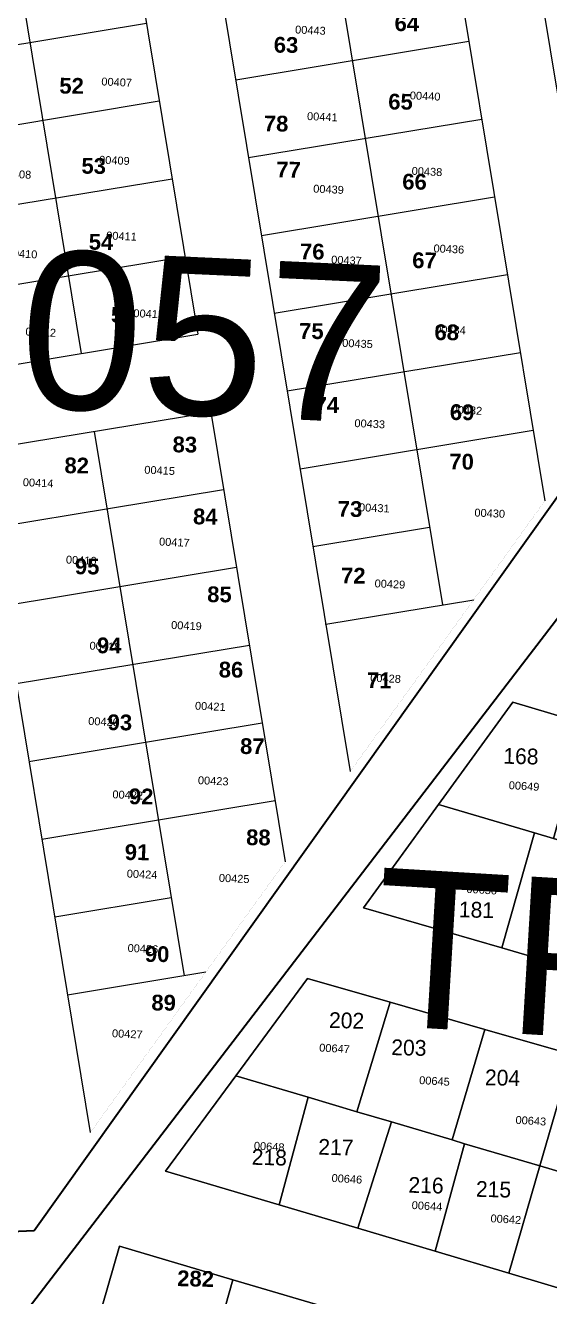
# Model space of a CAD drawing. Header units: metres. Extents: x 251686 to 255059, y 1627526 to 1631912.
# Drawn here: x 253886.4 to 253952.9, y 1631106.7 to 1631268 of the extents above; entities that cross this region are included whole.
import ezdxf
from ezdxf.enums import TextEntityAlignment as Align

# ---------------------------------------------------------------- set-up
doc = ezdxf.new("R2010")
doc.units = ezdxf.units.M
doc.header["$MEASUREMENT"] = 0
for name, color, linetype, lineweight in [('ASSIETTE IMMAT', 7, 'Continuous', 0), ('numero ppp', 4, 'Continuous', 0), ('Numero Titre Foncier', 4, 'Continuous', 0), ('Voirie', 252, 'Continuous', 0)]:
    doc.layers.add(name, color=color, linetype=linetype, lineweight=lineweight)
for name, color, linetype in [('limites_parcelles', 7, 'Continuous'), ('limites_tf', 7, 'Continuous'), ('numero_lot', 7, 'Continuous'), ('numero_parcelle', 7, 'Continuous')]:
    doc.layers.add(name, color=color, linetype=linetype)
doc.styles.get("Standard").update_dxf_attribs({"font": 'txt.shx'})
doc.styles.add('Style-Arial', font='arial.ttf')
doc.styles.add('style1', font='')
doc.styles.get('style1').set_extended_font_data('Times New Roman', bold=True)

msp = doc.modelspace()

# ---------------------------------------------------------------- linework, layer by layer
at = {"layer": 'ASSIETTE IMMAT', "color": 2, "linetype": 'Continuous', "lineweight": 30, "elevation": 0.000046, "flags": 128}
msp.add_lwpolyline([(254089.056999, 1630989.119047), (254053.768104, 1630970.237518), (253929.007157, 1630963.077484), (253662.217025, 1630930.4745), (253668.924592, 1630987.703548), (253758.102687, 1631011.359836), (253787.058794, 1631102.338464), (253886.298691, 1631104.643742), (253995.611394, 1631247.197095), (254072.178378, 1631231.497107), (254102.713941, 1631309.866788)], dxfattribs=at)
at = {"layer": 'limites_parcelles', "color": 7, "lineweight": 0, "ltscale": 39.37}
for p, q in [((253883.657778, 1631285.529777), (253893.451068, 1631226.333804)), ((253872.123424, 1631263.349296), (253901.721057, 1631268.245883)), ((253913.046759, 1631261.054106), (253942.644391, 1631265.950692)), ((253873.755649, 1631253.483241), (253903.353282, 1631258.379828)), ((253914.678954, 1631251.188228), (253944.276586, 1631256.084815)), ((253875.387857, 1631243.617292), (253904.985489, 1631248.513878)), ((253916.31115, 1631241.322351), (253945.908782, 1631246.218937)), ((253877.020084, 1631233.75122), (253906.617717, 1631238.647806)), ((253917.943345, 1631231.456474), (253947.540977, 1631236.35306)), ((253919.575541, 1631221.590596), (253949.173173, 1631226.487183)), ((253895.083264, 1631216.467926), (253906.508652, 1631147.406667)), ((253921.207736, 1631211.724719), (253950.805368, 1631216.621305)), ((253911.5143, 1631209.050191), (253881.916668, 1631204.153604)), ((253922.839932, 1631201.858841), (253937.638748, 1631204.307134)), ((253913.146504, 1631199.184263), (253883.548872, 1631194.287677)), ((253924.472127, 1631191.992964), (253943.24857, 1631195.099309)), ((253914.77865, 1631189.318684), (253885.181018, 1631184.422097)), ((253916.410894, 1631179.452517), (253886.813261, 1631174.555931)), ((253918.043077, 1631169.586715), (253888.445444, 1631164.690128)), ((253904.876456, 1631157.272544), (253890.07764, 1631154.824251)), ((253909.244911, 1631147.859349), (253891.709835, 1631144.958373))]:
    msp.add_line(p, q, dxfattribs=at)
at = {"layer": 'limites_parcelles', "color": 7, "lineweight": 0, "ltscale": 39.37, "flags": 128}
for points in [[(253898.301563, 1631288.915164), (253908.249884, 1631228.782097)], [(253908.96627, 1631285.7188), (253927.563281, 1631173.308348)], [(253925.037413, 1631280.476456), (253939.270943, 1631194.441257)], [(253941.201147, 1631274.674441), (253952.288274, 1631207.657817)], [(253952.030702, 1631270.481646), (253960.529938, 1631219.107641)], [(253878.652252, 1631223.88551), (253908.249884, 1631228.782097)], [(253880.284448, 1631214.019633), (253909.88208, 1631218.916219)], [(253909.88208, 1631218.916219), (253919.321617, 1631161.858524)], [(253880.284448, 1631214.019633), (253894.596624, 1631127.509054)]]:
    msp.add_lwpolyline(points, dxfattribs=at)
at = {"layer": 'limites_parcelles', "color": 7, "lineweight": 0, "ltscale": 39.37, "const_width": 0.009, "flags": 128}
for points in [[(253952.288274, 1631207.657817), (253927.563281, 1631173.308348)], [(253919.321617, 1631161.858524), (253894.596624, 1631127.509054)]]:
    msp.add_lwpolyline(points, dxfattribs=at)
at = {"layer": 'limites_parcelles', "color": 7, "lineweight": 0, "ltscale": 39.37, "flags": 128}
for points in [[(253948.201843, 1631182.131195), (253957.451375, 1631179.371706), (253953.382074, 1631164.821865), (253950.967326, 1631165.530006), (253938.774036, 1631169.131609), (253948.201843, 1631182.131195)], [(253963.250462, 1631161.907728), (253958.931544, 1631147.409762), (253946.797727, 1631150.940917), (253950.967326, 1631165.530006), (253953.382074, 1631164.821865), (253963.250462, 1631161.907728)], [(253932.655694, 1631144.056871), (253928.431276, 1631130.158211), (253922.224972, 1631132.004836), (253913.055062, 1631134.713726), (253922.168075, 1631147.075658), (253932.655694, 1631144.056871)], [(253932.655694, 1631144.056871), (253944.669964, 1631140.586614), (253940.504719, 1631126.577507), (253932.801687, 1631128.865377), (253928.431276, 1631130.158211), (253932.655694, 1631144.056871)], [(253944.669964, 1631140.586614), (253955.726365, 1631137.403554), (253951.650216, 1631123.273776), (253942.101218, 1631126.105514), (253940.504719, 1631126.577507), (253944.669964, 1631140.586614)], [(253928.550272, 1631115.366931), (253918.562263, 1631118.331967), (253922.224972, 1631132.004836), (253928.431276, 1631130.158211), (253932.801687, 1631128.865377), (253928.550272, 1631115.366931)], [(253940.504719, 1631126.577507), (253942.101218, 1631126.105514), (253938.338738, 1631112.463394), (253928.550272, 1631115.366931), (253932.801687, 1631128.865377), (253940.504719, 1631126.577507)]]:
    msp.add_lwpolyline(points, close=True, dxfattribs=at)
at = {"layer": 'limites_parcelles', "color": 7, "linetype": 'Continuous', "lineweight": 0, "flags": 128}
for points in [[(253953.382074, 1631164.821865), (253957.451375, 1631179.371706), (253948.201843, 1631182.131195), (253938.774036, 1631169.131609), (253950.967326, 1631165.530006), (253953.382074, 1631164.821865)], [(253953.382074, 1631164.821865), (253950.967326, 1631165.530006), (253946.797727, 1631150.940917), (253958.931544, 1631147.409762), (253963.250462, 1631161.907728), (253953.382074, 1631164.821865)], [(253928.431276, 1631130.158211), (253932.655694, 1631144.056871), (253922.168075, 1631147.075658), (253913.055062, 1631134.713726), (253922.224972, 1631132.004836), (253928.431276, 1631130.158211)], [(253932.801687, 1631128.865377), (253940.504719, 1631126.577507), (253944.669964, 1631140.586614), (253932.655694, 1631144.056871), (253928.431276, 1631130.158211), (253932.801687, 1631128.865377)], [(253955.726365, 1631137.403554), (253944.669964, 1631140.586614), (253940.504719, 1631126.577507), (253942.101218, 1631126.105514), (253951.650216, 1631123.273776), (253955.726365, 1631137.403554)], [(253928.431276, 1631130.158211), (253922.224972, 1631132.004836), (253918.562263, 1631118.331967), (253928.550272, 1631115.366931), (253932.801687, 1631128.865377), (253928.431276, 1631130.158211)], [(253932.801687, 1631128.865377), (253928.550272, 1631115.366931), (253938.338738, 1631112.463394), (253942.101218, 1631126.105514), (253940.504719, 1631126.577507), (253932.801687, 1631128.865377)]]:
    msp.add_lwpolyline(points, close=True, dxfattribs=at)
at = {"layer": 'limites_parcelles', "color": 7, "lineweight": 0, "ltscale": 39.37}
msp.add_arc((253736.762365, 1630730.548067), 581.264765, 64.981611, 68.263121, dxfattribs=at)
msp.add_point((253924.467227, 1631191.994018), dxfattribs=at)
for points in [[(253946.797727, 1631150.940917), (253929.285481, 1631156.032477), (253938.774036, 1631169.131609), (253950.967326, 1631165.530006)], [(253955.726365, 1631137.403554), (253965.076345, 1631134.703313), (253961.049519, 1631120.483162), (253951.650216, 1631123.273776)], [(253922.224972, 1631132.004836), (253918.562263, 1631118.331967), (253904.12407, 1631122.620436), (253913.055062, 1631134.713726)], [(253951.650216, 1631123.273776), (253947.718116, 1631109.68293), (253938.338738, 1631112.463394), (253942.101218, 1631126.105514)], [(253961.049519, 1631120.483162), (253957.197191, 1631106.861717), (253947.718116, 1631109.68293), (253951.650216, 1631123.273776)], [(253912.670918, 1631108.845932), (253909.9688, 1631099.24596), (253895.427533, 1631103.125192), (253898.302347, 1631113.083877)], [(253924.120755, 1631095.459653), (253909.9688, 1631099.24596), (253912.670918, 1631108.845932), (253926.760172, 1631104.700086)]]:
    msp.add_3dface(points, dxfattribs=at)
at = {"layer": 'limites_parcelles', "color": 7, "linetype": 'Continuous', "lineweight": 0}
for points in [[(253950.967326, 1631165.530006), (253938.774036, 1631169.131609), (253929.285481, 1631156.032477), (253946.797727, 1631150.940917)], [(253965.076345, 1631134.703313), (253955.726365, 1631137.403554), (253951.650216, 1631123.273776), (253961.049519, 1631120.483162)], [(253913.055062, 1631134.713726), (253904.12407, 1631122.620436), (253918.562263, 1631118.331967), (253922.224972, 1631132.004836)], [(253942.101218, 1631126.105514), (253938.338738, 1631112.463394), (253947.718116, 1631109.68293), (253951.650216, 1631123.273776)], [(253951.650216, 1631123.273776), (253947.718116, 1631109.68293), (253957.197191, 1631106.861717), (253961.049519, 1631120.483162)], [(253898.302347, 1631113.083877), (253895.427533, 1631103.125192), (253909.9688, 1631099.24596), (253912.670918, 1631108.845932)], [(253926.760172, 1631104.700086), (253912.670918, 1631108.845932), (253909.9688, 1631099.24596), (253924.120755, 1631095.459653)]]:
    msp.add_3dface(points, dxfattribs=at)
at = {"layer": 'limites_tf', "color": 5, "linetype": 'Continuous', "lineweight": 30}
for p, q in [((253984.267567, 1631250.775939), (253887.461418, 1631115.041728)), ((253887.461418, 1631115.041728), (253790.770441, 1631110.81978))]:
    msp.add_line(p, q, dxfattribs=at)
at = {"layer": 'voirie', "color": 7, "linetype": 'Continuous', "lineweight": 80}
msp.add_open_spline([(253618.558244, 1630811.932652), (253615.639965, 1630812.823285), (253612.721686, 1630813.713918), (253609.803407, 1630814.60455), (253607.051619, 1630815.444371), (253604.28836, 1630818.63114), (253604.597998, 1630821.489492), (253608.879476, 1630861.012923), (253613.679035, 1630900.534004), (253618.076199, 1630940.073487), (253623.136282, 1630985.573973), (253628.268606, 1631030.976074), (253633.223772, 1631076.576022), (253634.317535, 1631086.641381), (253634.390859, 1631096.772138), (253634.417469, 1631106.867911), (253634.441295, 1631115.907208), (253633.982819, 1631124.943612), (253633.083457, 1631133.978144), (253632.018726, 1631144.673885), (253630.477717, 1631155.231028), (253628.292656, 1631165.75292), (253626.554852, 1631174.121101), (253624.462729, 1631182.356365), (253622.245744, 1631190.583704), (253615.784295, 1631214.56245), (253606.592977, 1631237.586064), (253600.20021, 1631261.731338), (253597.027588, 1631273.714228), (253595.436991, 1631285.931137), (253594.149848, 1631298.19839), (253593.061889, 1631308.567295), (253593.037429, 1631319.04618), (253593.55566, 1631329.437908), (253594.188212, 1631342.122032), (253596.8899, 1631354.525442), (253600.110726, 1631367.008141), (253602.257842, 1631375.329548), (253604.954448, 1631382.588503), (253611.011083, 1631389.976855), (253613.642329, 1631393.186654), (253616.792364, 1631396.786055), (253620.285227, 1631395.975768), (253624.378482, 1631395.0262), (253628.459689, 1631393.20247), (253632.606743, 1631392.010686), (253636.54384, 1631390.87924), (253640.468697, 1631389.654666), (253644.453802, 1631388.746699), (253649.761946, 1631387.537291), (253655.405416, 1631388.431876), (253660.812723, 1631389.297499), (253665.215455, 1631390.002306), (253669.489528, 1631390.982027), (253673.644372, 1631392.898265), (253678.238138, 1631395.016937), (253682.490995, 1631397.435796), (253686.073026, 1631400.813738), (253690.223101, 1631404.727358), (253694.323273, 1631408.653403), (253698.389043, 1631412.636025), (253711.293324, 1631425.2764), (253724.093398, 1631438.011808), (253737.033453, 1631450.616925), (253740.955361, 1631454.437318), (253745.028885, 1631458.085565), (253749.109963, 1631461.745752), (253753.835806, 1631465.984208), (253758.828345, 1631469.83763), (253764.00603, 1631473.567288), (253774.841242, 1631481.37225), (253786.412482, 1631487.56758), (253798.462042, 1631493.48), (253808.963888, 1631498.632994), (253819.557771, 1631502.666107), (253830.925024, 1631505.693489), (253838.266496, 1631507.648705), (253845.655041, 1631508.615547), (253853.090516, 1631508.931646), (253861.206892, 1631509.276692), (253869.398631, 1631508.891861), (253877.514405, 1631507.757047), (253885.439796, 1631506.648854), (253893.544762, 1631505.622911), (253900.743999, 1631502.228111), (253936.629224, 1631485.306432), (253972.51445, 1631468.384754), (254008.399675, 1631451.463076)], degree=3, knots=[0, 0, 0, 0, 0.0087382484, 0.0087382484, 0.0087382484, 0.0169779686, 0.0169779686, 0.0169779686, 0.1309114656, 0.1309114656, 0.1309114656, 0.2620216633, 0.2620216633, 0.2620216633, 0.2909618549, 0.2909618549, 0.2909618549, 0.3168735907, 0.3168735907, 0.3168735907, 0.3475497981, 0.3475497981, 0.3475497981, 0.3719469377, 0.3719469377, 0.3719469377, 0.4430528956, 0.4430528956, 0.4430528956, 0.4783415758, 0.4783415758, 0.4783415758, 0.5081693578, 0.5081693578, 0.5081693578, 0.5445770939, 0.5445770939, 0.5445770939, 0.5688477719, 0.5688477719, 0.5688477719, 0.5793919363, 0.5793919363, 0.5793919363, 0.5917485506, 0.5917485506, 0.5917485506, 0.6034795707, 0.6034795707, 0.6034795707, 0.6191052461, 0.6191052461, 0.6191052461, 0.6318279681, 0.6318279681, 0.6318279681, 0.6458947313, 0.6458947313, 0.6458947313, 0.6621922199, 0.6621922199, 0.6621922199, 0.7139185453, 0.7139185453, 0.7139185453, 0.7295959021, 0.7295959021, 0.7295959021, 0.7477501072, 0.7477501072, 0.7477501072, 0.7857409622, 0.7857409622, 0.7857409622, 0.8188520569, 0.8188520569, 0.8188520569, 0.840236657, 0.840236657, 0.840236657, 0.8635795445, 0.8635795445, 0.8635795445, 0.8863748433, 0.8863748433, 0.8863748433, 1, 1, 1, 1], dxfattribs=at)

# ---------------------------------------------------------------- texts
at = {"layer": 'numero ppp', "color": 4, "linetype": 'Continuous', "lineweight": 13, "style": 'Style-Arial'}
msp.add_text('TRANCHE  A', height=19.99996, rotation=356.57, dxfattribs=at).set_placement((254015.148882, 1631146.105373), align=Align.MIDDLE_CENTER)
at = {"layer": 'Numero Titre Foncier', "color": 4, "linetype": 'Continuous', "lineweight": 13, "style": 'Style-Arial'}
msp.add_text('TF 1057', height=19.99996, rotation=357.36, dxfattribs=at).set_placement((253880.361022, 1631229.8364), align=Align.MIDDLE_CENTER)
at = {"layer": 'numero_lot', "color": 7, "lineweight": 13, "char_height": 2, "attachment_point": 7, "rotation": 359.35999308, "line_spacing_factor": 0.72, "style": 'style1'}
for s, insert in [('\\fArial|b1|i0|c00|p39;64', (253933.19761, 1631267.222014)), ('\\fArial|b1|i0|c00|p39;63', (253917.871585, 1631264.476954)), ('\\fArial|b1|i0|c00|p39;52', (253890.660064, 1631259.288428)), ('\\fArial|b1|i0|c00|p39;65', (253932.399062, 1631257.274814)), ('\\fArial|b1|i0|c00|p39;78', (253916.611547, 1631254.497869)), ('\\fArial|b1|i0|c00|p39;53', (253893.468137, 1631249.126529)), ('\\fArial|b1|i0|c00|p39;77', (253918.203359, 1631248.679715)), ('\\fArial|b1|i0|c00|p39;66', (253934.176115, 1631247.124432)), ('\\fArial|b1|i0|c00|p39;54', (253894.391639, 1631239.489968)), ('\\fArial|b1|i0|c00|p39;76', (253921.20032, 1631238.265991)), ('\\fArial|b1|i0|c00|p39;67', (253935.439575, 1631237.151492)), ('\\fArial|b1|i0|c00|p39;55', (253897.209794, 1631230.230841)), ('\\fArial|b1|i0|c00|p39;75', (253921.08759, 1631228.174318)), ('\\fArial|b1|i0|c00|p39;68', (253938.259153, 1631228.019689)), ('\\fArial|b1|i0|c00|p39;74', (253923.045572, 1631218.83607)), ('\\fArial|b1|i0|c00|p39;69', (253940.208216, 1631217.882948)), ('\\fArial|b1|i0|c00|p39;83', (253905.033287, 1631213.779287)), ('\\fArial|b1|i0|c00|p39;82', (253891.310205, 1631211.125006)), ('\\fArial|b1|i0|c00|p39;70', (253940.150635, 1631211.60852)), ('\\fArial|b1|i0|c00|p39;73', (253925.991217, 1631205.60497)), ('\\fArial|b1|i0|c00|p39;84', (253907.625061, 1631204.646646)), ('\\fArial|b1|i0|c00|p39;95', (253892.631668, 1631198.312841)), ('\\fArial|b1|i0|c00|p39;72', (253926.412679, 1631197.180004)), ('\\fArial|b1|i0|c00|p39;85', (253909.422891, 1631194.775104)), ('\\fArial|b1|i0|c00|p39;94', (253895.437982, 1631188.290152)), ('\\fArial|b1|i0|c00|p39;86', (253910.887586, 1631185.224759)), ('\\fArial|b1|i0|c00|p39;71', (253929.700847, 1631183.906509)), ('\\fArial|b1|i0|c00|p39;93', (253896.788148, 1631178.535075)), ('\\fArial|b1|i0|c00|p39;87', (253913.594394, 1631175.515558)), ('\\fArial|b1|i0|c00|p39;92', (253899.490055, 1631169.139618)), ('\\fArial|b1|i0|c00|p39;88', (253914.363112, 1631163.948367)), ('\\fArial|b1|i0|c00|p39;91', (253898.961343, 1631162.065103)), ('\\fArial|b1|i0|c00|p39;90', (253901.511508, 1631149.143151)), ('\\fArial|b1|i0|c00|p39;89', (253902.340581, 1631142.97901))]:
    msp.add_mtext(s, dxfattribs=dict(at, insert=insert))
at = {"layer": 'numero_lot', "color": 7, "lineweight": 0, "char_height": 1.999996, "attachment_point": 5, "rotation": 358.56997871, "line_spacing_factor": 0.6}
for s, insert in [('\\fComic Sans MS|b0|i0|c00|p71;168', (253949.243595, 1631175.241555)), ('\\fComic Sans MS|b0|i0|c00|p71;181', (253943.601474, 1631155.759253)), ('\\fComic Sans MS|b0|i0|c00|p71;202', (253927.123754, 1631141.722242)), ('\\fComic Sans MS|b0|i0|c00|p71;203', (253935.025402, 1631138.27797)), ('\\fComic Sans MS|b0|i0|c00|p71;204', (253946.910838, 1631134.460212)), ('\\fComic Sans MS|b0|i0|c00|p71;218', (253917.313078, 1631124.366634)), ('\\fComic Sans MS|b0|i0|c00|p71;217', (253925.764956, 1631125.656999)), ('\\fComic Sans MS|b0|i0|c00|p71;216', (253937.203831, 1631120.817984)), ('\\fComic Sans MS|b0|i0|c00|p71;215', (253945.767504, 1631120.303685))]:
    msp.add_mtext(s, dxfattribs=dict(at, insert=insert))
at = {"layer": 'numero_lot', "color": 7, "lineweight": 0, "insert": (253905.608597, 1631108.012862), "char_height": 2, "attachment_point": 7, "rotation": 358.56997871, "line_spacing_factor": 0.72, "style": 'style1'}
msp.add_mtext('\\fArial|b1|i0|c00|p39;282', dxfattribs=at)
at = {"layer": 'numero_parcelle', "color": 5, "lineweight": 0, "style": 'Style-Arial'}
for s, rotation, p in [('00443', 357.36, (253920.614837, 1631267.942991)), ('00407', 357.36, (253896.029812, 1631261.35485)), ('00440', 357.36, (253935.172093, 1631259.592129)), ('00441', 357.36, (253922.127653, 1631256.960068)), ('00409', 357.36, (253895.740537, 1631251.431815)), ('00408', 357.36, (253883.241678, 1631249.684028)), ('00438', 357.36, (253935.403602, 1631250.01559)), ('00439', 357.36, (253922.915079, 1631247.762087)), ('00411', 357.36, (253896.643695, 1631241.824307)), ('00436', 357.36, (253938.181178, 1631240.186923)), ('00410', 357.36, (253884.020842, 1631239.576998)), ('00437', 357.36, (253925.192531, 1631238.764864)), ('00413', 357.36, (253900.09292, 1631231.964671)), ('00412', 357.36, (253886.38923, 1631229.632468)), ('00434', 357.36, (253938.381691, 1631229.938161)), ('00435', 357.36, (253926.589614, 1631228.191468)), ('00432', 357.36, (253940.469021, 1631219.73713)), ('00433', 357.36, (253928.139624, 1631218.015212)), ('00415', 357.36, (253901.48243, 1631212.103642)), ('00414', 357.36, (253886.063448, 1631210.524182)), ('00431', 357.36, (253928.72453, 1631207.344534)), ('00430', 357.36, (253943.366477, 1631206.669404)), ('00417', 357.36, (253903.350693, 1631202.990555)), ('00416', 357.36, (253891.533819, 1631200.706083)), ('00429', 357.36, (253930.702326, 1631197.687475)), ('00419', 357.36, (253904.882106, 1631192.410965)), ('00418', 357.36, (253894.530462, 1631189.789471)), ('00428', 357.36, (253930.150602, 1631185.721902)), ('00421', 357.36, (253907.909744, 1631182.166577)), ('00420', 357.36, (253894.358981, 1631180.231514)), ('00423', 357.36, (253908.281783, 1631172.718289)), ('00422', 357.36, (253897.430014, 1631170.928238)), ('00649', 356.57, (253947.73353, 1631172.089364)), ('00424', 357.36, (253899.254883, 1631160.874039)), ('00425', 357.36, (253910.941575, 1631160.335174)), ('00650', 356.57, (253942.36443, 1631158.928268)), ('00426', 357.36, (253899.358261, 1631151.438139)), ('00427', 357.36, (253897.378502, 1631140.616255)), ('00647', 356.57, (253923.681369, 1631138.806174)), ('00645', 356.57, (253936.366299, 1631134.675159)), ('00643', 356.57, (253948.592168, 1631129.627856)), ('00648', 356.57, (253915.391383, 1631126.359461)), ('00646', 356.57, (253925.249397, 1631122.263052)), ('00644', 356.57, (253935.416135, 1631118.822285)), ('00642', 356.57, (253945.419089, 1631117.144112))]:
    msp.add_text(s, height=1, rotation=rotation, dxfattribs=at).set_placement(p, align=Align.TOP_LEFT)

doc.saveas('drawing.dxf')
